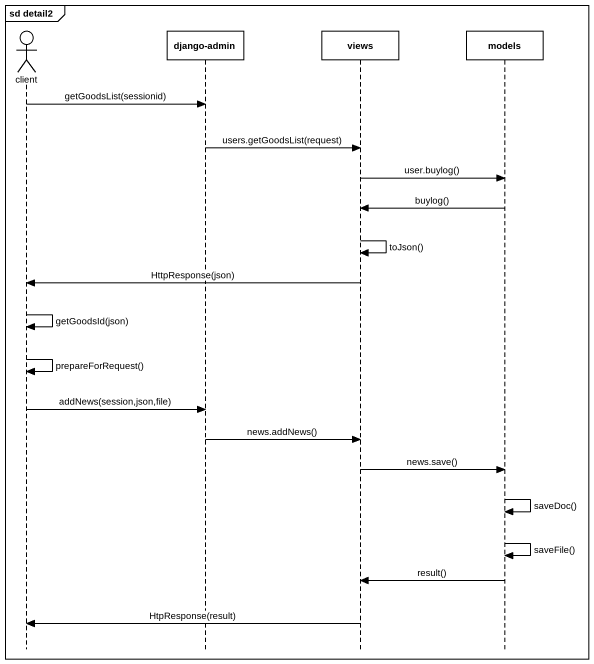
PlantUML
@startuml
mainframe sd detail2
hide footbox
actor client
participant "django-admin" as django_admin
participant views
participant models

client -> django_admin : getGoodsList(sessionid)
django_admin -> views : users.getGoodsList(request)
views -> models : user.buylog()
models -> views : buylog()
views -> views : toJson()
views -> client : HttpResponse(json)
client -> client : getGoodsId(json)
client -> client : prepareForRequest()
client -> django_admin : addNews(session,json,file)
django_admin -> views : news.addNews()
views -> models : news.save()
models -> models : saveDoc()
models -> models : saveFile()
models -> views : result()
views -> client : HtpResponse(result)
@enduml
